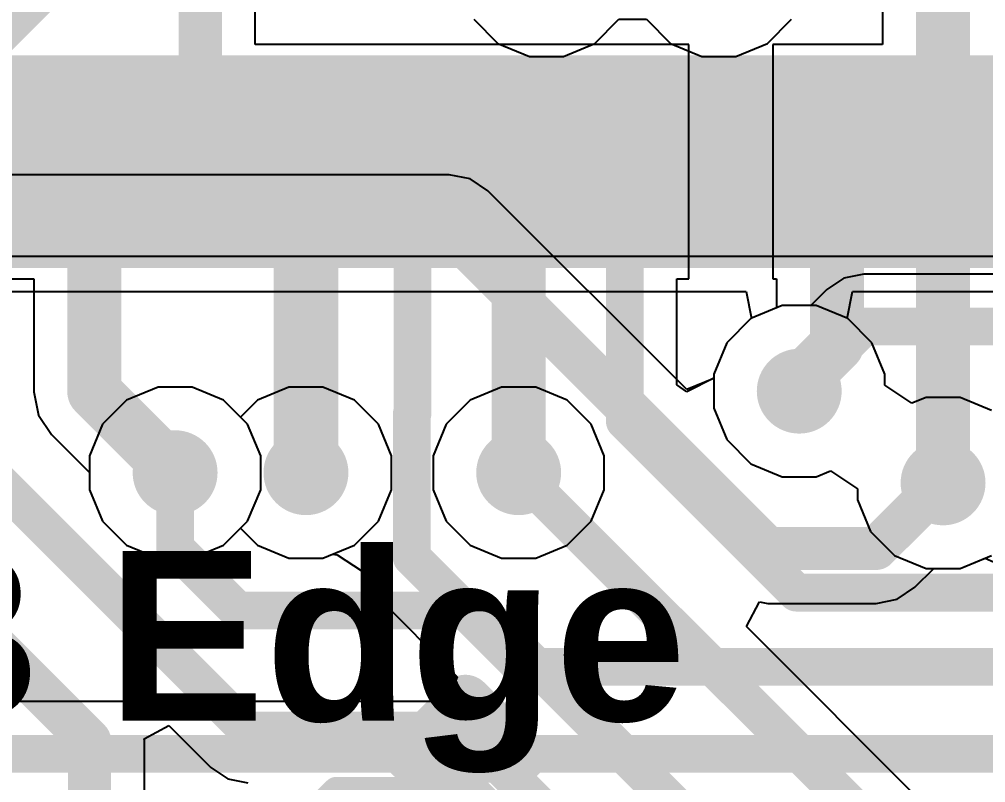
# Model space of a CAD drawing. Header units: inches. Extents: x 0 to 5429, y 0 to 5429.
# Drawn here: x 10.952 to 15.506, y 24.951 to 28.55 of the extents above; entities that cross this region are included whole.
import ezdxf

# ---------------------------------------------------------------- set-up
doc = ezdxf.new("R2010")
doc.units = ezdxf.units.IN
for name, color, linetype in [('Bottom Layer', 5, 'Continuous'), ('Bottom Overlay', 54, 'Continuous'), ('Bottom Paste', 16, 'Continuous'), ('Bottom Solder', 6, 'Continuous'), ('Ground', 16, 'Continuous'), ('Mechanical 13', 56, 'Continuous'), ('Power', 76, 'Continuous'), ('Top Layer', 1, 'Continuous'), ('Top Overlay', 2, 'Continuous'), ('Top Paste', 8, 'Continuous'), ('Top Solder', 216, 'Continuous'), ('Via Holes', 16, 'Continuous')]:
    doc.layers.add(name, color=color, linetype=linetype)
doc.styles.add('Arial_Bold', font='', dxfattribs={"height": 0.2})
doc.styles.get('Arial_Bold').set_extended_font_data('Arial', bold=True)

# ---------------------------------------------------------------- blocks, each defined once
blk = doc.blocks.new('T____________0_5___B_10')
at = {"layer": 'Bottom Layer'}
blk.add_hatch(color=5, dxfattribs=at).paths.add_polyline_path([(0.25, 0.5), (-0.25, 0.5), (-0.5, 0.25), (-0.5, -0.25), (-0.25, -0.5), (0.25, -0.5), (0.5, -0.25), (0.5, 0.25)])
at = {"layer": 'Bottom Paste'}
blk.add_hatch(color=16, dxfattribs=at).paths.add_polyline_path([(0.25, 0.5), (-0.25, 0.5), (-0.5, 0.25), (-0.5, -0.25), (-0.25, -0.5), (0.25, -0.5), (0.5, -0.25), (0.5, 0.25)])
at = {"layer": 'Bottom Solder'}
blk.add_hatch(color=6, dxfattribs=at).paths.add_polyline_path([(0.3008, 0.6016), (-0.3008, 0.6016), (-0.6016, 0.3008), (-0.6016, -0.3008), (-0.3008, -0.6016), (0.3008, -0.6016), (0.6016, -0.3008), (0.6016, 0.3008)])
at = {"layer": 'Bottom Overlay', "const_width": 0.127}
for points in [[(-0.3374, 0.6786), (-0.6819, 0.3341)], [(-0.3374, 0.6786), (0.3349, 0.6786)], [(0.3349, 0.6786), (0.6836, 0.3298)], [(-0.6819, 0.3341), (-0.6819, -0.3332)], [(0.6836, 0.3298), (0.6836, -0.3324)], [(-0.6819, -0.3332), (-0.3355, -0.6795)], [(0.6836, -0.3324), (0.3365, -0.6795)], [(-0.3355, -0.6795), (0.3365, -0.6795)]]:
    blk.add_lwpolyline(points, dxfattribs=at)
at = {"layer": 'Bottom Overlay', "const_width": 0.0635}
for points in [[(-0.3691, 0.6786, 1), (-0.3056, 0.6786, 1)], [(-0.3691, 0.6786, 1), (-0.3056, 0.6786, 1)], [(0.3031, 0.6786, 1), (0.3666, 0.6786, 1)], [(0.3031, 0.6786, 1), (0.3666, 0.6786, 1)], [(-0.7136, 0.3341, 1), (-0.6501, 0.3341, 1)], [(-0.7136, 0.3341, 1), (-0.6501, 0.3341, 1)], [(0.6519, 0.3298, 1), (0.7154, 0.3298, 1)], [(0.6519, 0.3298, 1), (0.7154, 0.3298, 1)], [(-0.7136, -0.3332, 1), (-0.6501, -0.3332, 1)], [(-0.7136, -0.3332, 1), (-0.6501, -0.3332, 1)], [(0.6519, -0.3324, 1), (0.7154, -0.3324, 1)], [(0.6519, -0.3324, 1), (0.7154, -0.3324, 1)], [(-0.3673, -0.6795, 1), (-0.3038, -0.6795, 1)], [(-0.3673, -0.6795, 1), (-0.3038, -0.6795, 1)], [(0.3047, -0.6795, 1), (0.3682, -0.6795, 1)], [(0.3047, -0.6795, 1), (0.3682, -0.6795, 1)]]:
    blk.add_lwpolyline(points, format="xyb", close=True, dxfattribs=at)
blk = doc.blocks.new('FH34SRJ_24S_0_5SH_50__49')
at = {"layer": 'Top Layer'}
for points in [[(-2.4, 1.65), (-2.1, 1.65), (-2.1, 0.85), (-2.4, 0.85)], [(-1.9, 1.65), (-1.6, 1.65), (-1.6, 0.85), (-1.9, 0.85)], [(-1.4, 1.65), (-1.1, 1.65), (-1.1, 0.85), (-1.4, 0.85)], [(-0.9, 1.65), (-0.6, 1.65), (-0.6, 0.85), (-0.9, 0.85)], [(-0.4, 1.65), (-0.1, 1.65), (-0.1, 0.85), (-0.4, 0.85)], [(0.1, 1.65), (0.4, 1.65), (0.4, 0.85), (0.1, 0.85)], [(0.6, 1.65), (0.9, 1.65), (0.9, 0.85), (0.6, 0.85)], [(1.1, 1.65), (1.4, 1.65), (1.4, 0.85), (1.1, 0.85)], [(1.6, 1.65), (1.9, 1.65), (1.9, 0.85), (1.6, 0.85)], [(2.1, 1.65), (2.4, 1.65), (2.4, 0.85), (2.1, 0.85)]]:
    blk.add_hatch(color=1, dxfattribs=at).paths.add_polyline_path(points)
at = {"layer": 'Top Paste'}
for points in [[(-2.4, 1.65), (-2.1, 1.65), (-2.1, 0.85), (-2.4, 0.85)], [(-1.9, 1.65), (-1.6, 1.65), (-1.6, 0.85), (-1.9, 0.85)], [(-1.4, 1.65), (-1.1, 1.65), (-1.1, 0.85), (-1.4, 0.85)], [(-0.9, 1.65), (-0.6, 1.65), (-0.6, 0.85), (-0.9, 0.85)], [(-0.4, 1.65), (-0.1, 1.65), (-0.1, 0.85), (-0.4, 0.85)], [(0.1, 1.65), (0.4, 1.65), (0.4, 0.85), (0.1, 0.85)], [(0.6, 1.65), (0.9, 1.65), (0.9, 0.85), (0.6, 0.85)], [(1.1, 1.65), (1.4, 1.65), (1.4, 0.85), (1.1, 0.85)], [(1.6, 1.65), (1.9, 1.65), (1.9, 0.85), (1.6, 0.85)], [(2.1, 1.65), (2.4, 1.65), (2.4, 0.85), (2.1, 0.85)]]:
    blk.add_hatch(color=8, dxfattribs=at).paths.add_polyline_path(points)
at = {"layer": 'Top Solder'}
for points in [[(-2.5016, 1.7516), (-1.9984, 1.7516), (-1.9984, 0.7484), (-2.5016, 0.7484)], [(-2.0016, 1.7516), (-1.4984, 1.7516), (-1.4984, 0.7484), (-2.0016, 0.7484)], [(-1.5016, 1.7516), (-0.9984, 1.7516), (-0.9984, 0.7484), (-1.5016, 0.7484)], [(-1.0016, 1.7516), (-0.4984, 1.7516), (-0.4984, 0.7484), (-1.0016, 0.7484)], [(-0.5016, 1.7516), (0.0016, 1.7516), (0.0016, 0.7484), (-0.5016, 0.7484)], [(-0.0016, 1.7516), (0.5016, 1.7516), (0.5016, 0.7484), (-0.0016, 0.7484)], [(0.4984, 1.7516), (1.0016, 1.7516), (1.0016, 0.7484), (0.4984, 0.7484)], [(0.9984, 1.7516), (1.5016, 1.7516), (1.5016, 0.7484), (0.9984, 0.7484)], [(1.4984, 1.7516), (2.0016, 1.7516), (2.0016, 0.7484), (1.4984, 0.7484)], [(1.9984, 1.7516), (2.5016, 1.7516), (2.5016, 0.7484), (1.9984, 0.7484)]]:
    blk.add_hatch(color=216, dxfattribs=at).paths.add_polyline_path(points)
at = {"layer": 'Top Overlay', "const_width": 0.254}
for points in [[(-0.2554, -1.5494), (-0.0014, -1.2954)], [(-0.0014, -1.2954), (0.2526, -1.5494)], [(-0.2554, -1.5494), (0.2526, -1.5494)]]:
    blk.add_lwpolyline(points, dxfattribs=at)
at = {"layer": 'Top Overlay', "const_width": 0.127}
for points in [[(-0.0649, -1.2954, 1), (0.0621, -1.2954, 1)], [(-0.0649, -1.2954, 1), (0.0621, -1.2954, 1)], [(-0.3189, -1.5494, 1), (-0.1919, -1.5494, 1)], [(-0.3189, -1.5494, 1), (-0.1919, -1.5494, 1)], [(0.1891, -1.5494, 1), (0.3161, -1.5494, 1)], [(0.1891, -1.5494, 1), (0.3161, -1.5494, 1)]]:
    blk.add_lwpolyline(points, format="xyb", close=True, dxfattribs=at)
at = {"layer": 'Mechanical 13', "style": 'Arial_Bold'}
blk.add_text('PCB Edge', height=0.8, rotation=360, dxfattribs=at).set_placement((-4.3612, -1.3853))

msp = doc.modelspace()

# ---------------------------------------------------------------- hatches: boundary and pattern name
at = {"layer": 'Bottom Layer'}
h = msp.add_hatch(color=5, dxfattribs=at)
edge = h.paths.add_edge_path()
edge.add_arc((14.6278, 26.797), 0.2, 0, 360)
h = msp.add_hatch(color=5, dxfattribs=at)
edge = h.paths.add_edge_path()
edge.add_arc((11.6866, 26.4126), 0.2, 0, 360)
h = msp.add_hatch(color=5, dxfattribs=at)
edge = h.paths.add_edge_path()
edge.add_arc((12.3032, 26.4126), 0.2, 0, 360)
h = msp.add_hatch(color=5, dxfattribs=at)
edge = h.paths.add_edge_path()
edge.add_arc((13.3056, 26.4126), 0.2, 0, 360)
h = msp.add_hatch(color=5, dxfattribs=at)
edge = h.paths.add_edge_path()
edge.add_arc((15.3056, 26.3646), 0.2, 0, 360)
at = {"layer": 'Ground'}
h = msp.add_hatch(color=16, dxfattribs=at)
edge = h.paths.add_edge_path()
edge.add_arc((14.6278, 26.797), 0.2, 0, 360)
h = msp.add_hatch(color=16, dxfattribs=at)
edge = h.paths.add_edge_path()
edge.add_arc((11.6866, 26.4126), 0.2, 0, 360)
h = msp.add_hatch(color=16, dxfattribs=at)
edge = h.paths.add_edge_path()
edge.add_arc((12.3032, 26.4126), 0.2, 0, 360)
h = msp.add_hatch(color=16, dxfattribs=at)
edge = h.paths.add_edge_path()
edge.add_arc((13.3056, 26.4126), 0.2, 0, 360)
h = msp.add_hatch(color=16, dxfattribs=at)
edge = h.paths.add_edge_path()
edge.add_arc((15.3056, 26.3646), 0.2, 0, 360)
at = {"layer": 'Power'}
h = msp.add_hatch(color=76, dxfattribs=at)
edge = h.paths.add_edge_path()
edge.add_arc((14.6278, 26.797), 0.2, 0, 360)
h = msp.add_hatch(color=76, dxfattribs=at)
edge = h.paths.add_edge_path()
edge.add_arc((11.6866, 26.4126), 0.2, 0, 360)
h = msp.add_hatch(color=76, dxfattribs=at)
edge = h.paths.add_edge_path()
edge.add_arc((12.3032, 26.4126), 0.2, 0, 360)
h = msp.add_hatch(color=76, dxfattribs=at)
edge = h.paths.add_edge_path()
edge.add_arc((13.3056, 26.4126), 0.2, 0, 360)
h = msp.add_hatch(color=76, dxfattribs=at)
edge = h.paths.add_edge_path()
edge.add_arc((15.3056, 26.3646), 0.2, 0, 360)
at = {"layer": 'Top Layer'}
h = msp.add_hatch(color=1, dxfattribs=at)
edge = h.paths.add_edge_path()
edge.add_arc((14.6278, 26.797), 0.2, 0, 360)
h = msp.add_hatch(color=1, dxfattribs=at)
edge = h.paths.add_edge_path()
edge.add_arc((11.6866, 26.4126), 0.2, 0, 360)
h = msp.add_hatch(color=1, dxfattribs=at)
edge = h.paths.add_edge_path()
edge.add_arc((12.3032, 26.4126), 0.2, 0, 360)
h = msp.add_hatch(color=1, dxfattribs=at)
edge = h.paths.add_edge_path()
edge.add_arc((13.3056, 26.4126), 0.2, 0, 360)
h = msp.add_hatch(color=1, dxfattribs=at)
edge = h.paths.add_edge_path()
edge.add_arc((15.3056, 26.3646), 0.2, 0, 360)
at = {"layer": 'Via Holes'}
h = msp.add_hatch(color=7, dxfattribs=at)
edge = h.paths.add_edge_path()
edge.add_arc((14.6278, 26.797), 0.1, 0, 360)
h = msp.add_hatch(color=7, dxfattribs=at)
edge = h.paths.add_edge_path()
edge.add_arc((11.6866, 26.4126), 0.1, 0, 360)
h = msp.add_hatch(color=7, dxfattribs=at)
edge = h.paths.add_edge_path()
edge.add_arc((12.3032, 26.4126), 0.1, 0, 360)
h = msp.add_hatch(color=7, dxfattribs=at)
edge = h.paths.add_edge_path()
edge.add_arc((13.3056, 26.4126), 0.1, 0, 360)
h = msp.add_hatch(color=7, dxfattribs=at)
edge = h.paths.add_edge_path()
edge.add_arc((15.3056, 26.3646), 0.1, 0, 360)

# ---------------------------------------------------------------- linework, layer by layer
at = {"layer": 'Bottom Layer'}
for p, q in [((12.9776, 27.8171), (10.0952, 27.8171)), ((13.0768, 27.7974), (12.9776, 27.8171)), ((13.1608, 27.7412), (13.0768, 27.7974)), ((14.0976, 26.8044), (13.1608, 27.7412)), ((14.8385, 27.3291), (14.7586, 27.2758)), ((14.9326, 27.3478), (14.8385, 27.3291)), ((15.6216, 27.3478), (14.9326, 27.3478)), ((14.7586, 27.2758), (14.6831, 27.2002)), ((14.5476, 27.2002), (14.3994, 27.1388)), ((14.6831, 27.2002), (14.5476, 27.2002)), ((14.3994, 27.1388), (14.286, 27.0254)), ((14.286, 27.0254), (14.2246, 26.8772)), ((14.2246, 26.8772), (14.2246, 26.857)), ((14.2246, 26.857), (14.0976, 26.8044)), ((15.3858, 25.9614), (15.5034, 26.0102)), ((15.5034, 26.0102), (15.6304, 25.9533)), ((15.1731, 25.8727), (15.2619, 25.9614)), ((15.2619, 25.9614), (15.3858, 25.9614)), ((15.0891, 25.8165), (15.1731, 25.8727)), ((14.3786, 25.6875), (14.4412, 25.8045)), ((14.4412, 25.8045), (14.4799, 25.7968)), ((14.4799, 25.7968), (14.99, 25.7968)), ((14.99, 25.7968), (15.0891, 25.8165)), ((16.146, 23.9201), (14.3786, 25.6875)), ((11.5404, 25.1582), (11.6574, 25.2208)), ((11.6574, 25.2208), (11.8554, 25.0228)), ((11.542, 25.15), (11.5404, 25.1582)), ((11.542, 22.7974), (11.542, 25.15)), ((11.8554, 25.0228), (11.9352, 24.9695)), ((11.9352, 24.9695), (12.0294, 24.9508))]:
    msp.add_line(p, q, dxfattribs=at)
for points, const_width in [([(10.0952, 27.5581), (12.9776, 27.5581)], 0.2032), ([(12.9776, 27.5581), (14.4799, 26.0558)], 0.2032), ([(14.6278, 26.797), (14.9326, 27.1018)], 0.1778), ([(14.9326, 27.1018), (15.6216, 27.1018)], 0.1778), ([(10.3056, 26.9206), (12.0294, 25.1968)], 0.1778), ([(9.7613, 26.6718), (11.2831, 25.15)], 0.2032), ([(11.6866, 26.0584), (11.6866, 26.4126)], 0.1778), ([(13.3056, 26.4126), (16.1269, 23.5912)], 0.1778), ([(14.99, 26.0558), (15.2988, 26.3646)], 0.2032), ([(15.2988, 26.3646), (15.3056, 26.3646)], 0.2032), ([(11.6866, 26.0584), (11.9824, 25.7627)], 0.1778), ([(14.4799, 26.0558), (14.99, 26.0558)], 0.2032), ([(11.9824, 25.7627), (13.1247, 25.7627)], 0.1778), ([(13.1247, 25.7627), (15.637, 23.2504)], 0.1778), ([(12.0294, 25.1968), (13.0521, 25.1968)], 0.1778), ([(13.0521, 25.1968), (15.0084, 23.2405)], 0.1778), ([(11.2831, 22.6902), (11.2831, 25.15)], 0.2032)]:
    msp.add_lwpolyline(points, dxfattribs=dict(at, const_width=const_width))
for points, const_width in [([(12.9268, 27.5581, 1), (13.0284, 27.5581, 1)], 0.1016), ([(12.9268, 27.5581, 1), (13.0284, 27.5581, 1)], 0.1016), ([(14.8882, 27.1018, 1), (14.9771, 27.1018, 1)], 0.0889), ([(14.8882, 27.1018, 1), (14.9771, 27.1018, 1)], 0.0889), ([(14.5834, 26.797, 1), (14.6723, 26.797, 1)], 0.0889), ([(11.6422, 26.4126, 1), (11.7311, 26.4126, 1)], 0.0889), ([(13.2612, 26.4126, 1), (13.3501, 26.4126, 1)], 0.0889), ([(15.248, 26.3646, 1), (15.3496, 26.3646, 1)], 0.1016), ([(15.248, 26.3646, 1), (15.3496, 26.3646, 1)], 0.1016), ([(15.2548, 26.3646, 1), (15.3564, 26.3646, 1)], 0.1016), ([(11.6422, 26.0584, 1), (11.7311, 26.0584, 1)], 0.0889), ([(11.6422, 26.0584, 1), (11.7311, 26.0584, 1)], 0.0889), ([(14.4291, 26.0558, 1), (14.5307, 26.0558, 1)], 0.1016), ([(14.4291, 26.0558, 1), (14.5307, 26.0558, 1)], 0.1016), ([(14.9392, 26.0558, 1), (15.0408, 26.0558, 1)], 0.1016), ([(14.9392, 26.0558, 1), (15.0408, 26.0558, 1)], 0.1016), ([(11.9379, 25.7627, 1), (12.0268, 25.7627, 1)], 0.0889), ([(11.9379, 25.7627, 1), (12.0268, 25.7627, 1)], 0.0889), ([(13.0803, 25.7627, 1), (13.1692, 25.7627, 1)], 0.0889), ([(13.0803, 25.7627, 1), (13.1692, 25.7627, 1)], 0.0889), ([(11.9849, 25.1968, 1), (12.0738, 25.1968, 1)], 0.0889), ([(11.9849, 25.1968, 1), (12.0738, 25.1968, 1)], 0.0889), ([(13.0077, 25.1968, 1), (13.0966, 25.1968, 1)], 0.0889), ([(13.0077, 25.1968, 1), (13.0966, 25.1968, 1)], 0.0889), ([(11.2323, 25.15, 1), (11.3339, 25.15, 1)], 0.1016), ([(11.2323, 25.15, 1), (11.3339, 25.15, 1)], 0.1016)]:
    msp.add_lwpolyline(points, format="xyb", close=True, dxfattribs=dict(at, const_width=const_width))
at = {"layer": 'Ground'}
for p, q in [((14.5476, 27.2002), (14.3994, 27.1388)), ((14.708, 27.2002), (14.5476, 27.2002)), ((14.8562, 27.1388), (14.708, 27.2002)), ((14.3994, 27.1388), (14.286, 27.0254)), ((14.9696, 27.0254), (14.8562, 27.1388)), ((14.286, 27.0254), (14.2246, 26.8772)), ((15.031, 26.8772), (14.9696, 27.0254)), ((14.2246, 26.8772), (14.2246, 26.7168)), ((15.031, 26.8248), (15.031, 26.8772)), ((15.158, 26.7399), (15.031, 26.8248)), ((11.6064, 26.8158), (11.4582, 26.7544)), ((11.7668, 26.8158), (11.6064, 26.8158)), ((11.915, 26.7544), (11.7668, 26.8158)), ((12.223, 26.8158), (12.0748, 26.7544)), ((12.3834, 26.8158), (12.223, 26.8158)), ((12.5316, 26.7544), (12.3834, 26.8158)), ((13.2254, 26.8158), (13.0772, 26.7544)), ((13.3858, 26.8158), (13.2254, 26.8158)), ((13.534, 26.7544), (13.3858, 26.8158)), ((11.4582, 26.7544), (11.3448, 26.641)), ((11.9949, 26.6745), (11.915, 26.7544)), ((12.0748, 26.7544), (11.9949, 26.6745)), ((12.645, 26.641), (12.5316, 26.7544)), ((13.0772, 26.7544), (12.9638, 26.641)), ((13.6474, 26.641), (13.534, 26.7544)), ((15.2254, 26.7678), (15.158, 26.7399)), ((15.3858, 26.7678), (15.2254, 26.7678)), ((15.534, 26.7065), (15.3858, 26.7678)), ((14.2246, 26.7168), (14.286, 26.5686)), ((11.3448, 26.641), (11.2834, 26.4928)), ((12.7064, 26.4928), (12.645, 26.641)), ((12.9638, 26.641), (12.9024, 26.4928)), ((13.7088, 26.4928), (13.6474, 26.641)), ((14.286, 26.5686), (14.3994, 26.4552)), ((11.2834, 26.4928), (11.2834, 26.3324)), ((12.7064, 26.3324), (12.7064, 26.4928)), ((12.9024, 26.4928), (12.9024, 26.3324)), ((13.7088, 26.3324), (13.7088, 26.4928)), ((14.3994, 26.4552), (14.5476, 26.3938)), ((14.708, 26.3938), (14.7754, 26.4217)), ((14.7754, 26.4217), (14.9024, 26.3369)), ((14.5476, 26.3938), (14.708, 26.3938)), ((11.2834, 26.3324), (11.3448, 26.1842)), ((12.645, 26.1842), (12.7064, 26.3324)), ((12.9024, 26.3324), (12.9638, 26.1842)), ((13.6474, 26.1842), (13.7088, 26.3324)), ((14.9024, 26.3369), (14.9024, 26.2844)), ((14.9024, 26.2844), (14.9638, 26.1362)), ((11.3448, 26.1842), (11.4582, 26.0707)), ((11.915, 26.0707), (11.9949, 26.1507)), ((11.9949, 26.1507), (12.0748, 26.0707)), ((12.5316, 26.0707), (12.645, 26.1842)), ((12.9638, 26.1842), (13.0772, 26.0707)), ((13.534, 26.0707), (13.6474, 26.1842)), ((14.9638, 26.1362), (15.0772, 26.0228)), ((11.4582, 26.0707), (11.6064, 26.0094)), ((11.7668, 26.0094), (11.915, 26.0707)), ((12.0748, 26.0707), (12.223, 26.0094)), ((12.3834, 26.0094), (12.5316, 26.0707)), ((13.0772, 26.0707), (13.2254, 26.0094)), ((13.3858, 26.0094), (13.534, 26.0707)), ((11.6064, 26.0094), (11.7668, 26.0094)), ((12.223, 26.0094), (12.3834, 26.0094)), ((13.2254, 26.0094), (13.3858, 26.0094)), ((15.0772, 26.0228), (15.2254, 25.9614)), ((15.3858, 25.9614), (15.534, 26.0228)), ((15.2254, 25.9614), (15.3858, 25.9614))]:
    msp.add_line(p, q, dxfattribs=at)
at = {"layer": 'Power'}
for p, q in [((13.0948, 28.5498), (13.2082, 28.4364)), ((13.665, 28.4364), (13.7784, 28.5498)), ((13.7784, 28.5498), (13.9076, 28.5498)), ((13.9076, 28.5498), (14.021, 28.4364)), ((14.4778, 28.4364), (14.5912, 28.5498)), ((13.2082, 28.4364), (13.3564, 28.375)), ((13.5168, 28.375), (13.665, 28.4364)), ((14.021, 28.4364), (14.1692, 28.375)), ((14.3296, 28.375), (14.4778, 28.4364)), ((13.3564, 28.375), (13.5168, 28.375)), ((14.1692, 28.375), (14.3296, 28.375)), ((19.812, 27.432), (6.5532, 27.432)), ((10.7089, 27.267), (14.3771, 27.267)), ((14.3771, 27.267), (14.4024, 27.14)), ((14.8532, 27.14), (14.8785, 27.267)), ((14.8785, 27.267), (19.647, 27.267)), ((14.3994, 27.1388), (14.286, 27.0254)), ((14.4024, 27.14), (14.3994, 27.1388)), ((14.8562, 27.1388), (14.8532, 27.14)), ((14.9696, 27.0254), (14.8562, 27.1388)), ((14.286, 27.0254), (14.2246, 26.8772)), ((15.031, 26.8772), (14.9696, 27.0254)), ((14.2246, 26.8772), (14.2246, 26.7168)), ((15.031, 26.8248), (15.031, 26.8772)), ((15.158, 26.7399), (15.031, 26.8248)), ((11.6064, 26.8158), (11.4582, 26.7544)), ((11.7668, 26.8158), (11.6064, 26.8158)), ((11.915, 26.7544), (11.7668, 26.8158)), ((13.2254, 26.8158), (13.0772, 26.7544)), ((13.3858, 26.8158), (13.2254, 26.8158)), ((13.534, 26.7544), (13.3858, 26.8158)), ((11.4582, 26.7544), (11.3448, 26.641)), ((12.0284, 26.641), (11.915, 26.7544)), ((13.0772, 26.7544), (12.9638, 26.641)), ((13.6474, 26.641), (13.534, 26.7544)), ((15.2254, 26.7678), (15.158, 26.7399)), ((15.3858, 26.7678), (15.2254, 26.7678)), ((15.534, 26.7065), (15.3858, 26.7678)), ((14.2246, 26.7168), (14.286, 26.5686)), ((11.3448, 26.641), (11.2834, 26.4928)), ((12.0898, 26.4928), (12.0284, 26.641)), ((12.9638, 26.641), (12.9024, 26.4928)), ((13.7088, 26.4928), (13.6474, 26.641)), ((14.286, 26.5686), (14.3994, 26.4552)), ((11.2834, 26.4928), (11.2834, 26.3324)), ((12.0898, 26.3324), (12.0898, 26.4928)), ((12.9024, 26.4928), (12.9024, 26.3324)), ((13.7088, 26.3324), (13.7088, 26.4928)), ((14.3994, 26.4552), (14.5476, 26.3938)), ((14.708, 26.3938), (14.7754, 26.4217)), ((14.7754, 26.4217), (14.9024, 26.3369)), ((14.5476, 26.3938), (14.708, 26.3938)), ((11.2834, 26.3324), (11.3448, 26.1842)), ((12.0284, 26.1842), (12.0898, 26.3324)), ((12.9024, 26.3324), (12.9638, 26.1842)), ((13.6474, 26.1842), (13.7088, 26.3324)), ((14.9024, 26.3369), (14.9024, 26.2844)), ((14.9024, 26.2844), (14.9638, 26.1362)), ((11.3448, 26.1842), (11.4582, 26.0707)), ((11.915, 26.0707), (12.0284, 26.1842)), ((12.9638, 26.1842), (13.0772, 26.0707)), ((13.534, 26.0707), (13.6474, 26.1842)), ((14.9638, 26.1362), (15.0772, 26.0228)), ((11.4582, 26.0707), (11.6064, 26.0094)), ((11.7668, 26.0094), (11.915, 26.0707)), ((13.0772, 26.0707), (13.2254, 26.0094)), ((13.3858, 26.0094), (13.534, 26.0707)), ((11.6064, 26.0094), (11.7668, 26.0094)), ((13.2254, 26.0094), (13.3858, 26.0094)), ((15.0772, 26.0228), (15.2254, 25.9614)), ((15.3858, 25.9614), (15.534, 26.0228)), ((15.2254, 25.9614), (15.3858, 25.9614))]:
    msp.add_line(p, q, dxfattribs=at)
at = {"layer": 'Top Layer'}
for p, q in [((15.0207, 28.9881), (15.0207, 28.431)), ((12.0646, 28.431), (12.0646, 28.9608)), ((14.108, 28.431), (12.0646, 28.431)), ((14.108, 27.3262), (14.108, 28.431)), ((15.0207, 28.431), (14.5032, 28.431)), ((14.5032, 28.431), (14.5032, 27.3262)), ((10.6066, 27.3262), (11.0207, 27.3262)), ((11.0207, 27.3262), (11.0207, 26.7936)), ((14.0516, 26.8262), (14.0516, 27.3262)), ((14.0516, 27.3262), (14.108, 27.3262)), ((14.5032, 27.3262), (14.5207, 27.3262)), ((14.5207, 27.3262), (14.5207, 27.1891)), ((14.5207, 27.1891), (14.3994, 27.1388)), ((14.3994, 27.1388), (14.286, 27.0254)), ((14.286, 27.0254), (14.2246, 26.8772)), ((14.2246, 26.8772), (14.2246, 26.859)), ((14.0976, 26.7935), (14.0516, 26.8262)), ((14.2246, 26.859), (14.0976, 26.7935)), ((11.0207, 26.7936), (11.0207, 26.7936)), ((11.0207, 26.7936), (11.0424, 26.6845)), ((11.0424, 26.6845), (11.1042, 26.5921)), ((11.1042, 26.5921), (11.2834, 26.4129)), ((11.2834, 26.4129), (11.2834, 26.3324)), ((11.2834, 26.3324), (11.3448, 26.1842)), ((11.3448, 26.1842), (11.4582, 26.0707)), ((11.915, 26.0707), (11.9949, 26.1507)), ((11.9949, 26.1507), (12.0748, 26.0707)), ((11.4582, 26.0707), (11.6064, 26.0094)), ((11.7668, 26.0094), (11.915, 26.0707)), ((12.0748, 26.0707), (12.223, 26.0094)), ((11.6064, 26.0094), (11.7668, 26.0094)), ((12.223, 26.0094), (12.3834, 26.0094)), ((12.3834, 26.0094), (12.4286, 26.0281)), ((12.4286, 26.0281), (12.4504, 26.0257)), ((12.4504, 26.0257), (12.5686, 25.9486)), ((12.5686, 25.9486), (12.5743, 25.9199)), ((12.5743, 25.9199), (12.6276, 25.8401)), ((12.6276, 25.8401), (13.0165, 25.4512)), ((13.0165, 25.4512), (12.9679, 25.3339)), ((12.9679, 25.3339), (10.4353, 25.3339))]:
    msp.add_line(p, q, dxfattribs=at)
for points, const_width in [([(15.3056, 27.8786), (15.3056, 29.1233)], 0.254), ([(11.8056, 29.0153), (11.8056, 28.177)], 0.2032), ([(10.8056, 28.472), (11.1667, 28.8331)], 0.254), ([(11.8056, 27.8786), (11.8056, 28.177)], 0.2032), ([(12.3032, 27.8762), (12.3056, 27.8786)], 0.3048), ([(12.3032, 26.4126), (12.3032, 27.8762)], 0.3048), ([(11.3056, 26.7936), (11.3056, 27.8786)], 0.254), ([(12.8056, 26.6925), (12.8056, 27.8786)], 0.1778), ([(13.3056, 26.4126), (13.3056, 27.8786)], 0.254), ([(13.8056, 26.6563), (13.8056, 27.8786)], 0.1778), ([(14.8056, 27.0143), (14.8056, 27.8786)], 0.254), ([(15.3056, 26.3646), (15.3056, 27.8786)], 0.254), ([(14.6278, 26.8365), (14.8056, 27.0143)], 0.254), ([(14.6278, 26.797), (14.6278, 26.8365)], 0.254), ([(11.3056, 26.7936), (11.6866, 26.4126)], 0.254), ([(12.8016, 26.6885), (12.8056, 26.6925)], 0.1778), ([(12.8016, 26.014), (12.8016, 26.6885)], 0.1778), ([(13.8056, 26.6563), (14.6148, 25.8471)], 0.1778), ([(12.8016, 26.014), (13.3175, 25.4981)], 0.1778), ([(14.6148, 25.8471), (18.0583, 25.8471)], 0.1778), ([(13.3175, 25.4981), (18.3, 25.4981)], 0.1778), ([(10.3334, 25.0879), (18.9064, 25.0879)], 0.1778)]:
    msp.add_lwpolyline(points, dxfattribs=dict(at, const_width=const_width))
for points, const_width in [([(11.7548, 28.177, 1), (11.8564, 28.177, 1)], 0.1016), ([(11.7548, 28.177, 1), (11.8564, 28.177, 1)], 0.1016), ([(12.227, 27.8762, 1), (12.3794, 27.8762, 1)], 0.1524), ([(12.227, 27.8762, 1), (12.3794, 27.8762, 1)], 0.1524), ([(12.2294, 27.8786, 1), (12.3818, 27.8786, 1)], 0.1524), ([(11.2421, 27.8786, 1), (11.3691, 27.8786, 1)], 0.127), ([(11.7548, 27.8786, 1), (11.8564, 27.8786, 1)], 0.1016), ([(12.7612, 27.8786, 1), (12.8501, 27.8786, 1)], 0.0889), ([(13.2421, 27.8786, 1), (13.3691, 27.8786, 1)], 0.127), ([(13.7612, 27.8786, 1), (13.8501, 27.8786, 1)], 0.0889), ([(14.7421, 27.8786, 1), (14.8691, 27.8786, 1)], 0.127), ([(15.2421, 27.8786, 1), (15.3691, 27.8786, 1)], 0.127), ([(15.2421, 27.8786, 1), (15.3691, 27.8786, 1)], 0.127), ([(14.7421, 27.0143, 1), (14.8691, 27.0143, 1)], 0.127), ([(14.7421, 27.0143, 1), (14.8691, 27.0143, 1)], 0.127), ([(14.5643, 26.8365, 1), (14.6913, 26.8365, 1)], 0.127), ([(14.5643, 26.8365, 1), (14.6913, 26.8365, 1)], 0.127), ([(11.2421, 26.7936, 1), (11.3691, 26.7936, 1)], 0.127), ([(11.2421, 26.7936, 1), (11.3691, 26.7936, 1)], 0.127), ([(14.5643, 26.797, 1), (14.6913, 26.797, 1)], 0.127), ([(12.7572, 26.6885, 1), (12.8461, 26.6885, 1)], 0.0889), ([(12.7572, 26.6885, 1), (12.8461, 26.6885, 1)], 0.0889), ([(12.7612, 26.6925, 1), (12.8501, 26.6925, 1)], 0.0889), ([(12.7612, 26.6925, 1), (12.8501, 26.6925, 1)], 0.0889), ([(13.7612, 26.6563, 1), (13.8501, 26.6563, 1)], 0.0889), ([(13.7612, 26.6563, 1), (13.8501, 26.6563, 1)], 0.0889), ([(12.227, 26.4126, 1), (12.3794, 26.4126, 1)], 0.1524), ([(11.6231, 26.4126, 1), (11.7501, 26.4126, 1)], 0.127), ([(13.2421, 26.4126, 1), (13.3691, 26.4126, 1)], 0.127), ([(15.2421, 26.3646, 1), (15.3691, 26.3646, 1)], 0.127), ([(12.7572, 26.014, 1), (12.8461, 26.014, 1)], 0.0889), ([(12.7572, 26.014, 1), (12.8461, 26.014, 1)], 0.0889), ([(14.5704, 25.8471, 1), (14.6593, 25.8471, 1)], 0.0889), ([(14.5704, 25.8471, 1), (14.6593, 25.8471, 1)], 0.0889), ([(13.2731, 25.4981, 1), (13.362, 25.4981, 1)], 0.0889), ([(13.2731, 25.4981, 1), (13.362, 25.4981, 1)], 0.0889)]:
    msp.add_lwpolyline(points, format="xyb", close=True, dxfattribs=dict(at, const_width=const_width))

# ---------------------------------------------------------------- block references
msp.add_blockref('FH34SRJ_24S_0_5SH_50__49', (13.0556, 26.6286))
at = {"rotation": 90}
msp.add_blockref('T____________0_5___B_10', (12.7762, 24.2316), dxfattribs=at)

doc.saveas('drawing.dxf')
